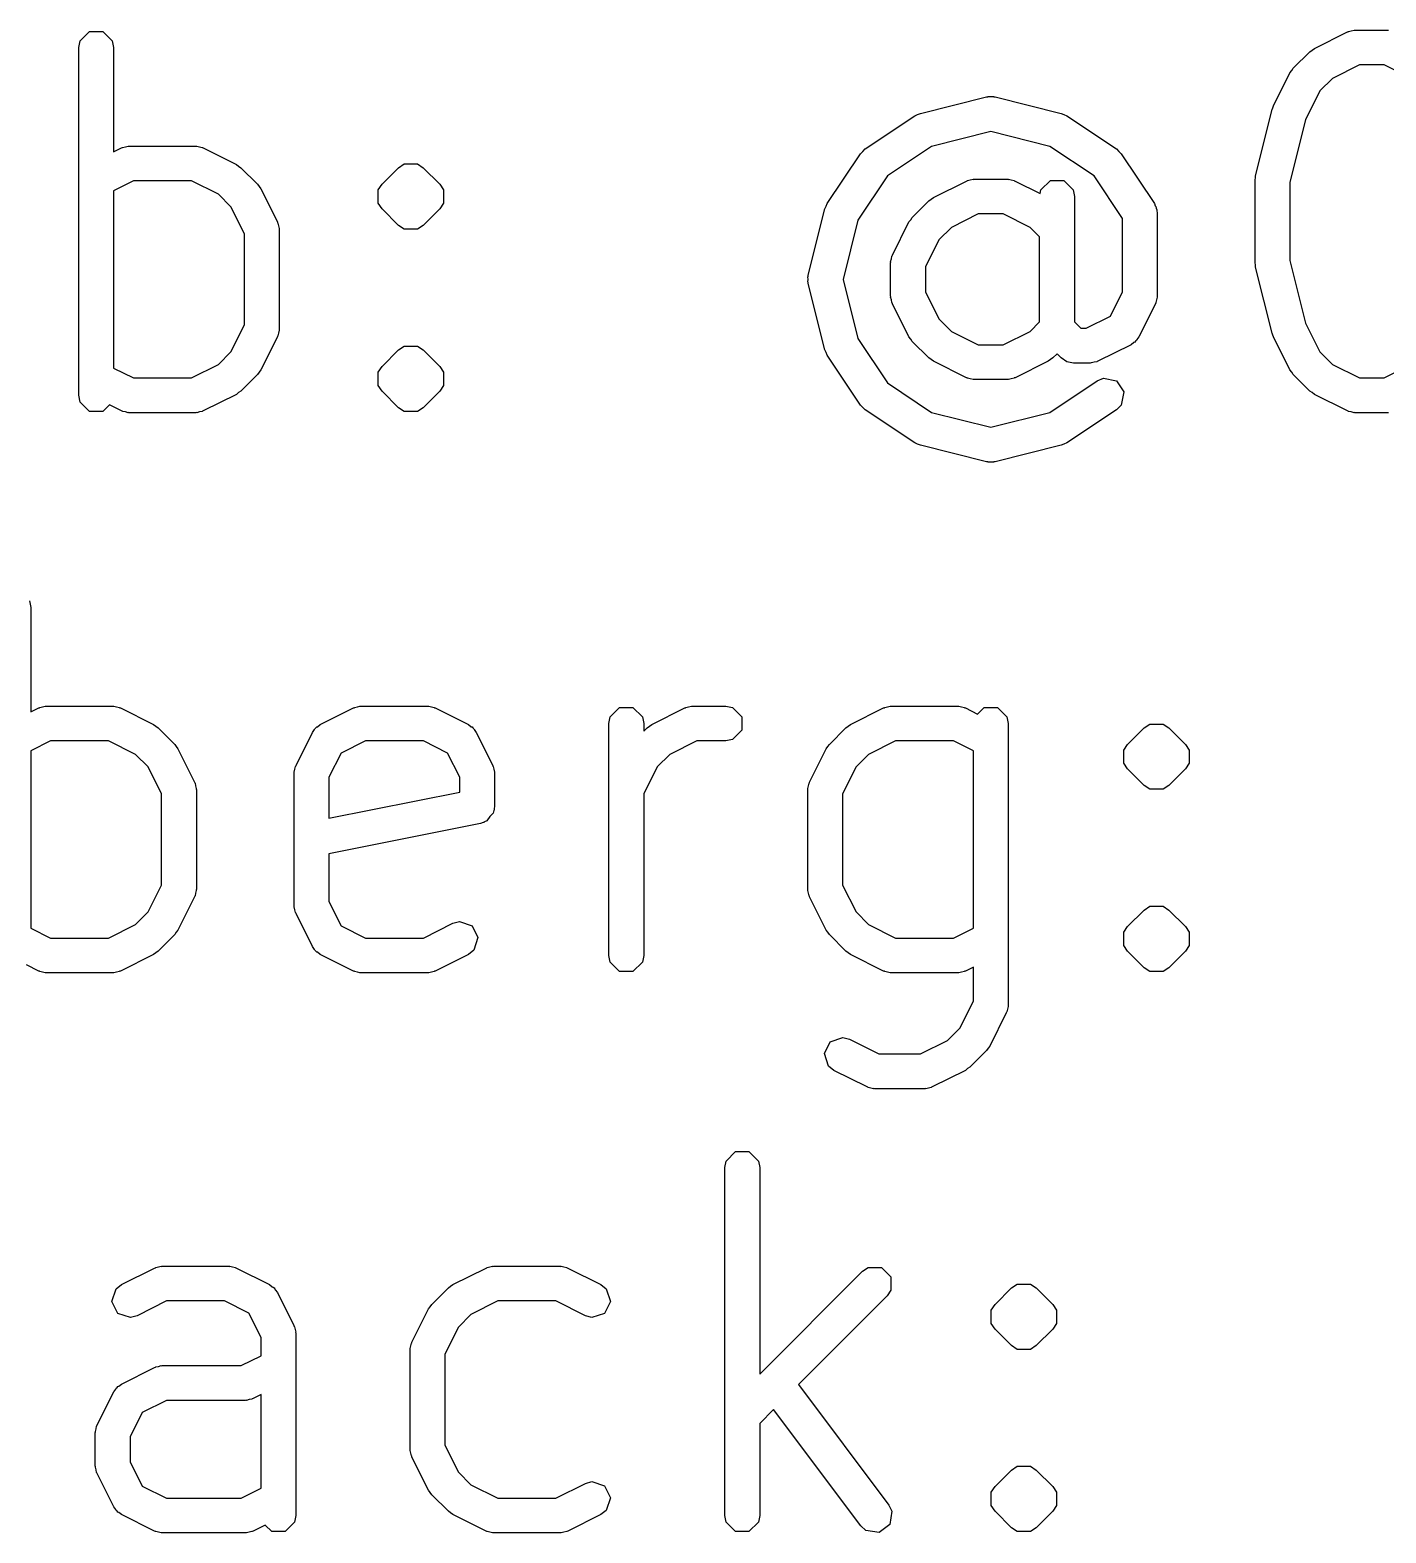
# Model space of a CAD drawing. Header units: inches. Extents: x 2.83 to 5.13, y -5.32 to -1.56.
# Drawn here: x 3.8573 to 4.0107, y -3.4052 to -3.2351 of the extents above; entities that cross this region are included whole.
import ezdxf

# ---------------------------------------------------------------- set-up
doc = ezdxf.new("R2010")
doc.units = ezdxf.units.IN
doc.header["$MEASUREMENT"] = 0
doc.layers.add('F.Silkscreen', color=41, linetype='CONTINUOUS', true_color=0xf2eda1)

msp = doc.modelspace()

# ---------------------------------------------------------------- linework, layer by layer
at = {"layer": 'F.Silkscreen', "linetype": 'CONTINUOUS'}
for p, q in [((3.86283, -3.23711), (3.86298, -3.23636)), ((3.86298, -3.23636), (3.86404, -3.2353)), ((3.86404, -3.2353), (3.86555, -3.2353)), ((3.86555, -3.2353), (3.86661, -3.23636)), ((3.86661, -3.23636), (3.86676, -3.23711)), ((4.00265, -3.23723), (4.0064, -3.23535)), ((4.0064, -3.23535), (4.00649, -3.23533)), ((4.00649, -3.23533), (4.00652, -3.2353)), ((4.00652, -3.2353), (4.00683, -3.23523)), ((4.00683, -3.23523), (4.00714, -3.23515)), ((4.00714, -3.23515), (4.00718, -3.23516)), ((4.00718, -3.23516), (4.00728, -3.23515)), ((4.00728, -3.23515), (4.01103, -3.23515)), ((3.86283, -3.27648), (3.86283, -3.23711)), ((3.86676, -3.23711), (3.86676, -3.24893)), ((4.00026, -3.23947), (4.00214, -3.2376)), ((4.00214, -3.2376), (4.0024, -3.23742)), ((4.0024, -3.23742), (4.00265, -3.23723)), ((3.99989, -3.23998), (4.00009, -3.23973)), ((4.00009, -3.23973), (4.00026, -3.23947)), ((4.00774, -3.23908), (4.00469, -3.24061)), ((4.01056, -3.23908), (4.00774, -3.23908)), ((4.01361, -3.24061), (4.01056, -3.23908)), ((3.99802, -3.24373), (3.99989, -3.23998)), ((4.00469, -3.24061), (4.00327, -3.24203)), ((3.95806, -3.24458), (3.96555, -3.2427)), ((3.96555, -3.2427), (3.96569, -3.2427)), ((3.96569, -3.2427), (3.96574, -3.24267)), ((3.96574, -3.24267), (3.96603, -3.24268)), ((3.96603, -3.24268), (3.96632, -3.24267)), ((3.96632, -3.24267), (3.96637, -3.2427)), ((3.96637, -3.2427), (3.96651, -3.2427)), ((3.96651, -3.2427), (3.97401, -3.24458)), ((4.00327, -3.24203), (4.00164, -3.2453)), ((3.95182, -3.2486), (3.95744, -3.24485)), ((3.95744, -3.24485), (3.95775, -3.24472)), ((3.95775, -3.24472), (3.95806, -3.24458)), ((3.97401, -3.24458), (3.97431, -3.24472)), ((3.97431, -3.24472), (3.97462, -3.24485)), ((3.97462, -3.24485), (3.98025, -3.2486)), ((3.99599, -3.25163), (3.99787, -3.24414)), ((3.99787, -3.24414), (3.99796, -3.24394)), ((3.99796, -3.24394), (3.99802, -3.24373)), ((3.96603, -3.24664), (3.95934, -3.24831)), ((3.97272, -3.24831), (3.96603, -3.24664)), ((4.00164, -3.2453), (3.99987, -3.25235)), ((3.86776, -3.24845), (3.86779, -3.24842)), ((3.86779, -3.24842), (3.8681, -3.24836)), ((3.8681, -3.24836), (3.8684, -3.24827)), ((3.8684, -3.24827), (3.86845, -3.24829)), ((3.86845, -3.24829), (3.86854, -3.24827)), ((3.86854, -3.24827), (3.87604, -3.24827)), ((3.87604, -3.24827), (3.87614, -3.24829)), ((3.87614, -3.24829), (3.87618, -3.24827)), ((3.87618, -3.24827), (3.87649, -3.24836)), ((3.87649, -3.24836), (3.8768, -3.24842)), ((3.8768, -3.24842), (3.87683, -3.24845)), ((3.95934, -3.24831), (3.95433, -3.25166)), ((3.97774, -3.25166), (3.97272, -3.24831)), ((3.86676, -3.24893), (3.86766, -3.24848)), ((3.86766, -3.24848), (3.86776, -3.24845)), ((3.87683, -3.24845), (3.87692, -3.24848)), ((3.87692, -3.24848), (3.88067, -3.25035)), ((3.94752, -3.25477), (3.95127, -3.24915)), ((3.95127, -3.24914), (3.95155, -3.24887)), ((3.95127, -3.24915), (3.95127, -3.24914)), ((3.95127, -3.24914), (3.95127, -3.24914)), ((3.95155, -3.24887), (3.95181, -3.2486)), ((3.95181, -3.2486), (3.95181, -3.2486)), ((3.95181, -3.2486), (3.95182, -3.2486)), ((3.98025, -3.2486), (3.98025, -3.2486)), ((3.98025, -3.2486), (3.98025, -3.2486)), ((3.98025, -3.2486), (3.98052, -3.24887)), ((3.98052, -3.24887), (3.98079, -3.24914)), ((3.98079, -3.24914), (3.98079, -3.24914)), ((3.98079, -3.24914), (3.98079, -3.24915)), ((3.98079, -3.24915), (3.98454, -3.25477)), ((3.88067, -3.25035), (3.88092, -3.25055)), ((3.88092, -3.25055), (3.88118, -3.25072)), ((3.88118, -3.25072), (3.88306, -3.2526)), ((3.89715, -3.2526), (3.89902, -3.25072)), ((3.89902, -3.25072), (3.89966, -3.25029)), ((3.89966, -3.25029), (3.90117, -3.25029)), ((3.90117, -3.25029), (3.90181, -3.25072)), ((3.90181, -3.25072), (3.90368, -3.2526)), ((3.95433, -3.25166), (3.95099, -3.25667)), ((3.98094, -3.25646), (3.97774, -3.25166)), ((3.99598, -3.25188), (3.99599, -3.25163)), ((3.86901, -3.25221), (3.86676, -3.25333)), ((3.86676, -3.25333), (3.86676, -3.27339)), ((3.87558, -3.25221), (3.86901, -3.25221)), ((3.87863, -3.25373), (3.87558, -3.25221)), ((3.88306, -3.2526), (3.88323, -3.25286)), ((3.88323, -3.25286), (3.88343, -3.25311)), ((3.88343, -3.25311), (3.8853, -3.25686)), ((3.89672, -3.25323), (3.89715, -3.2526)), ((3.89672, -3.25474), (3.89672, -3.25323)), ((3.89672, -3.25323), (3.89672, -3.25323)), ((3.90368, -3.2526), (3.90411, -3.25323)), ((3.90411, -3.25323), (3.90411, -3.25323)), ((3.90411, -3.25323), (3.90411, -3.25474)), ((3.95953, -3.2541), (3.96328, -3.25223)), ((3.96328, -3.25223), (3.96337, -3.2522)), ((3.96337, -3.2522), (3.9634, -3.25217)), ((3.9634, -3.25217), (3.96371, -3.25211)), ((3.96371, -3.25211), (3.96402, -3.25202)), ((3.96402, -3.25202), (3.96406, -3.25204)), ((3.96406, -3.25204), (3.96416, -3.25202)), ((3.96416, -3.25202), (3.96791, -3.25202)), ((3.96791, -3.25202), (3.968, -3.25204)), ((3.968, -3.25204), (3.96805, -3.25202)), ((3.96805, -3.25202), (3.96835, -3.25211)), ((3.96835, -3.25211), (3.96866, -3.25217)), ((3.96866, -3.25217), (3.96869, -3.2522)), ((3.96869, -3.2522), (3.96879, -3.25223)), ((3.96879, -3.25223), (3.97163, -3.25365)), ((3.97163, -3.25365), (3.97171, -3.25323)), ((3.97171, -3.25323), (3.97278, -3.25217)), ((3.97278, -3.25217), (3.97428, -3.25217)), ((3.97428, -3.25217), (3.97535, -3.25323)), ((3.97535, -3.25323), (3.9755, -3.25399)), ((3.99593, -3.25211), (3.99598, -3.25188)), ((3.99593, -3.26149), (3.99593, -3.25211)), ((3.99987, -3.25235), (3.99987, -3.26124)), ((3.88005, -3.25515), (3.87863, -3.25373)), ((3.88157, -3.2582), (3.88005, -3.25515)), ((3.89715, -3.25538), (3.89672, -3.25474)), ((3.90411, -3.25474), (3.90368, -3.25538)), ((3.94725, -3.25538), (3.94739, -3.25508)), ((3.94739, -3.25508), (3.94752, -3.25477)), ((3.95714, -3.25634), (3.95902, -3.25447)), ((3.95902, -3.25447), (3.95928, -3.25429)), ((3.95928, -3.25429), (3.95953, -3.2541)), ((3.9755, -3.25399), (3.9755, -3.26817)), ((3.98454, -3.25477), (3.98465, -3.25504)), ((3.98465, -3.25504), (3.98472, -3.25511)), ((3.98472, -3.25511), (3.98476, -3.2553)), ((3.8853, -3.25686), (3.88533, -3.25695)), ((3.89902, -3.25725), (3.89715, -3.25538)), ((3.90368, -3.25538), (3.90181, -3.25725)), ((3.94537, -3.26288), (3.94725, -3.25538)), ((3.95099, -3.25667), (3.94931, -3.26336)), ((3.9549, -3.26061), (3.95677, -3.25686)), ((3.95677, -3.25686), (3.95697, -3.25661)), ((3.95697, -3.25661), (3.95714, -3.25634)), ((3.96462, -3.25596), (3.96157, -3.25748)), ((3.96744, -3.25596), (3.96462, -3.25596)), ((3.97049, -3.25748), (3.96744, -3.25596)), ((3.98094, -3.26477), (3.98094, -3.25646)), ((3.98476, -3.2553), (3.98484, -3.25548)), ((3.98484, -3.25548), (3.98482, -3.25558)), ((3.98482, -3.25558), (3.98487, -3.25586)), ((3.98487, -3.25586), (3.98487, -3.26524)), ((3.88157, -3.26852), (3.88157, -3.2582)), ((3.88533, -3.25695), (3.88536, -3.25698)), ((3.88536, -3.25698), (3.88542, -3.25729)), ((3.88542, -3.25729), (3.88551, -3.2576)), ((3.88551, -3.2576), (3.88549, -3.25764)), ((3.88549, -3.25764), (3.88551, -3.25774)), ((3.88551, -3.25774), (3.88551, -3.26899)), ((3.89966, -3.25768), (3.89902, -3.25725)), ((3.90117, -3.25768), (3.89966, -3.25768)), ((3.89966, -3.25768), (3.89966, -3.25768)), ((3.90181, -3.25725), (3.90117, -3.25768)), ((3.96157, -3.25748), (3.96015, -3.2589)), ((3.97156, -3.25855), (3.97049, -3.25748)), ((3.97156, -3.26817), (3.97156, -3.25855)), ((3.96015, -3.2589), (3.95863, -3.26195)), ((3.95469, -3.26135), (3.95478, -3.26104)), ((3.95471, -3.26139), (3.95469, -3.26135)), ((3.95469, -3.26149), (3.95471, -3.26139)), ((3.95469, -3.26524), (3.95469, -3.26149)), ((3.95478, -3.26104), (3.95484, -3.26073)), ((3.95484, -3.26073), (3.95487, -3.2607)), ((3.95487, -3.2607), (3.9549, -3.26061)), ((3.95863, -3.26195), (3.95863, -3.26477)), ((3.99598, -3.26172), (3.99593, -3.26149)), ((3.99599, -3.26196), (3.99598, -3.26172)), ((3.99787, -3.26946), (3.99599, -3.26196)), ((3.99987, -3.26124), (4.00164, -3.2683)), ((3.94534, -3.26307), (3.94537, -3.26302)), ((3.94535, -3.26336), (3.94534, -3.26307)), ((3.94534, -3.26365), (3.94535, -3.26336)), ((3.94537, -3.2637), (3.94534, -3.26365)), ((3.94537, -3.26302), (3.94537, -3.26288)), ((3.94537, -3.26384), (3.94537, -3.2637)), ((3.94931, -3.26336), (3.95099, -3.27005)), ((3.94725, -3.27134), (3.94537, -3.26384)), ((3.95471, -3.26533), (3.95469, -3.26524)), ((3.95469, -3.26538), (3.95471, -3.26533)), ((3.95478, -3.26568), (3.95469, -3.26538)), ((3.95863, -3.26477), (3.96015, -3.26782)), ((3.97956, -3.26752), (3.98094, -3.26477)), ((3.98487, -3.26538), (3.98479, -3.26568)), ((3.98487, -3.26524), (3.98485, -3.26533)), ((3.98485, -3.26533), (3.98487, -3.26538)), ((3.95484, -3.26599), (3.95478, -3.26568)), ((3.95487, -3.26602), (3.95484, -3.26599)), ((3.9549, -3.26612), (3.95487, -3.26602)), ((3.95677, -3.26987), (3.9549, -3.26612)), ((3.98467, -3.26612), (3.98279, -3.26987)), ((3.98469, -3.26602), (3.98467, -3.26612)), ((3.98472, -3.26599), (3.98469, -3.26602)), ((3.98479, -3.26568), (3.98472, -3.26599)), ((3.88005, -3.27157), (3.88157, -3.26852)), ((3.96015, -3.26782), (3.96157, -3.26924)), ((3.97049, -3.26924), (3.97156, -3.26817)), ((3.9755, -3.26817), (3.97622, -3.26889)), ((3.97682, -3.26889), (3.97956, -3.26752)), ((4.00164, -3.2683), (4.00327, -3.27157)), ((3.8853, -3.26987), (3.88343, -3.27361)), ((3.88533, -3.26977), (3.8853, -3.26987)), ((3.88536, -3.26974), (3.88533, -3.26977)), ((3.88542, -3.26943), (3.88536, -3.26974)), ((3.88551, -3.26912), (3.88542, -3.26943)), ((3.88551, -3.26899), (3.88549, -3.26908)), ((3.88549, -3.26908), (3.88551, -3.26912)), ((3.95099, -3.27005), (3.95433, -3.27506)), ((3.95697, -3.27011), (3.95677, -3.26987)), ((3.95714, -3.27038), (3.95697, -3.27011)), ((3.95902, -3.27225), (3.95714, -3.27038)), ((3.96157, -3.26924), (3.96462, -3.27077)), ((3.96744, -3.27077), (3.97049, -3.26924)), ((3.97622, -3.26889), (3.97682, -3.26889)), ((3.98222, -3.27051), (3.98191, -3.27075)), ((3.98232, -3.27047), (3.98222, -3.27051)), ((3.98241, -3.27036), (3.98232, -3.27047)), ((3.98252, -3.27027), (3.98241, -3.27036)), ((3.98255, -3.27018), (3.98252, -3.27027)), ((3.98279, -3.26987), (3.98255, -3.27018)), ((3.99796, -3.26966), (3.99787, -3.26946)), ((3.99802, -3.26987), (3.99796, -3.26966)), ((3.99989, -3.27361), (3.99802, -3.26987)), ((3.87863, -3.27299), (3.88005, -3.27157)), ((3.89715, -3.27322), (3.89902, -3.27134)), ((3.89902, -3.27134), (3.89966, -3.27092)), ((3.89966, -3.27092), (3.90117, -3.27092)), ((3.90117, -3.27092), (3.90117, -3.27092)), ((3.90117, -3.27092), (3.90181, -3.27134)), ((3.90181, -3.27134), (3.90368, -3.27322)), ((3.94739, -3.27164), (3.94725, -3.27134)), ((3.94752, -3.27195), (3.94739, -3.27164)), ((3.95127, -3.27758), (3.94752, -3.27195)), ((3.96462, -3.27077), (3.96744, -3.27077)), ((3.97353, -3.27177), (3.97305, -3.27225)), ((3.97401, -3.27225), (3.97353, -3.27177)), ((3.98191, -3.27075), (3.97816, -3.27262)), ((4.00327, -3.27157), (4.00469, -3.27299)), ((3.86676, -3.27339), (3.86901, -3.27452)), ((3.87558, -3.27452), (3.87863, -3.27299)), ((3.88323, -3.27386), (3.88306, -3.27413)), ((3.88343, -3.27361), (3.88323, -3.27386)), ((3.89672, -3.27386), (3.89715, -3.27322)), ((3.89672, -3.27536), (3.89672, -3.27386)), ((3.90368, -3.27322), (3.90411, -3.27386)), ((3.90411, -3.27386), (3.90411, -3.27536)), ((3.95928, -3.27243), (3.95902, -3.27225)), ((3.95953, -3.27262), (3.95928, -3.27243)), ((3.96328, -3.2745), (3.95953, -3.27262)), ((3.97254, -3.27262), (3.96879, -3.2745)), ((3.97279, -3.27243), (3.97254, -3.27262)), ((3.97305, -3.27225), (3.97279, -3.27243)), ((3.97465, -3.27268), (3.97401, -3.27225)), ((3.97541, -3.27283), (3.97465, -3.27268)), ((3.97465, -3.27268), (3.97465, -3.27268)), ((3.97728, -3.27283), (3.97541, -3.27283)), ((3.97738, -3.27281), (3.97728, -3.27283)), ((3.97742, -3.27282), (3.97738, -3.27281)), ((3.97772, -3.27274), (3.97742, -3.27282)), ((3.97803, -3.27268), (3.97772, -3.27274)), ((3.97807, -3.27265), (3.97803, -3.27268)), ((3.97816, -3.27262), (3.97807, -3.27265)), ((4.00009, -3.27386), (3.99989, -3.27361)), ((4.00026, -3.27413), (4.00009, -3.27386)), ((4.00469, -3.27299), (4.00774, -3.27452)), ((4.01056, -3.27452), (4.01361, -3.27299)), ((3.86901, -3.27452), (3.87558, -3.27452)), ((3.88306, -3.27413), (3.88118, -3.276)), ((3.89715, -3.276), (3.89672, -3.27536)), ((3.89672, -3.27536), (3.89672, -3.27536)), ((3.90411, -3.27536), (3.90368, -3.276)), ((3.95433, -3.27506), (3.95934, -3.27841)), ((3.96337, -3.27452), (3.96328, -3.2745)), ((3.9634, -3.27455), (3.96337, -3.27452)), ((3.96371, -3.27461), (3.9634, -3.27455)), ((3.96402, -3.2747), (3.96371, -3.27461)), ((3.96406, -3.27468), (3.96402, -3.2747)), ((3.96416, -3.2747), (3.96406, -3.27468)), ((3.96791, -3.2747), (3.96416, -3.2747)), ((3.968, -3.27468), (3.96791, -3.2747)), ((3.96805, -3.2747), (3.968, -3.27468)), ((3.96835, -3.27461), (3.96805, -3.2747)), ((3.96866, -3.27455), (3.96835, -3.27461)), ((3.96869, -3.27452), (3.96866, -3.27455)), ((3.96879, -3.2745), (3.96869, -3.27452)), ((3.97272, -3.27841), (3.97806, -3.27485)), ((3.97806, -3.27485), (3.97877, -3.27455)), ((3.97877, -3.27455), (3.98025, -3.27485)), ((3.98025, -3.27485), (3.98109, -3.2761)), ((4.00214, -3.276), (4.00026, -3.27413)), ((4.00774, -3.27452), (4.01056, -3.27452)), ((3.86298, -3.27724), (3.86283, -3.27648)), ((3.86404, -3.2783), (3.86298, -3.27724)), ((3.88067, -3.27637), (3.87692, -3.27824)), ((3.88092, -3.27618), (3.88067, -3.27637)), ((3.88118, -3.276), (3.88092, -3.27618)), ((3.89902, -3.27788), (3.89715, -3.276)), ((3.90368, -3.276), (3.90181, -3.27788)), ((3.98109, -3.2761), (3.98079, -3.27758)), ((4.0024, -3.27618), (4.00214, -3.276)), ((4.00265, -3.27637), (4.0024, -3.27618)), ((4.0064, -3.27824), (4.00265, -3.27637)), ((3.86555, -3.2783), (3.86404, -3.2783)), ((3.86629, -3.27756), (3.86555, -3.2783)), ((3.86766, -3.27824), (3.86629, -3.27756)), ((3.86776, -3.27827), (3.86766, -3.27824)), ((3.86779, -3.2783), (3.86776, -3.27827)), ((3.8681, -3.27836), (3.86779, -3.2783)), ((3.8684, -3.27845), (3.8681, -3.27836)), ((3.86845, -3.27843), (3.8684, -3.27845)), ((3.86854, -3.27845), (3.86845, -3.27843)), ((3.87604, -3.27845), (3.86854, -3.27845)), ((3.87614, -3.27843), (3.87604, -3.27845)), ((3.87618, -3.27845), (3.87614, -3.27843)), ((3.87649, -3.27836), (3.87618, -3.27845)), ((3.8768, -3.2783), (3.87649, -3.27836)), ((3.87683, -3.27827), (3.8768, -3.2783)), ((3.87692, -3.27824), (3.87683, -3.27827)), ((3.89966, -3.2783), (3.89902, -3.27788)), ((3.90117, -3.2783), (3.89966, -3.2783)), ((3.89966, -3.2783), (3.89966, -3.2783)), ((3.90181, -3.27788), (3.90117, -3.2783)), ((3.95154, -3.27785), (3.95127, -3.27758)), ((3.95127, -3.27758), (3.95127, -3.27758)), ((3.95127, -3.27758), (3.95127, -3.27758)), ((3.95181, -3.27812), (3.95154, -3.27785)), ((3.95182, -3.27812), (3.95181, -3.27812)), ((3.95181, -3.27812), (3.95181, -3.27812)), ((3.95744, -3.28187), (3.95182, -3.27812)), ((3.95934, -3.27841), (3.96603, -3.28008)), ((3.96603, -3.28008), (3.97272, -3.27841)), ((3.98025, -3.27812), (3.97462, -3.28187)), ((3.98079, -3.27758), (3.98025, -3.27812)), ((4.00649, -3.27827), (4.0064, -3.27824)), ((4.00652, -3.2783), (4.00649, -3.27827)), ((4.00683, -3.27836), (4.00652, -3.2783)), ((4.00714, -3.27845), (4.00683, -3.27836)), ((4.00718, -3.27843), (4.00714, -3.27845)), ((4.00728, -3.27845), (4.00718, -3.27843)), ((4.01103, -3.27845), (4.00728, -3.27845)), ((3.95775, -3.282), (3.95744, -3.28187)), ((3.95806, -3.28214), (3.95775, -3.282)), ((3.96555, -3.28402), (3.95806, -3.28214)), ((3.97401, -3.28214), (3.96651, -3.28402)), ((3.97431, -3.282), (3.97401, -3.28214)), ((3.97462, -3.28187), (3.97431, -3.282)), ((3.96569, -3.28402), (3.96555, -3.28402)), ((3.96574, -3.28406), (3.96569, -3.28402)), ((3.96603, -3.28404), (3.96574, -3.28406)), ((3.96632, -3.28406), (3.96603, -3.28404)), ((3.96637, -3.28402), (3.96632, -3.28406)), ((3.96651, -3.28402), (3.96637, -3.28402)), ((3.85724, -3.29974), (3.85739, -3.3005)), ((3.85739, -3.3005), (3.85739, -3.31231)), ((3.85739, -3.31231), (3.85829, -3.31186)), ((3.85829, -3.31186), (3.85839, -3.31183)), ((3.85839, -3.31183), (3.85842, -3.3118)), ((3.85842, -3.3118), (3.85873, -3.31174)), ((3.85873, -3.31174), (3.85903, -3.31166)), ((3.85903, -3.31166), (3.85907, -3.31167)), ((3.85907, -3.31167), (3.85917, -3.31165)), ((3.85917, -3.31165), (3.86667, -3.31165)), ((3.86667, -3.31165), (3.86677, -3.31167)), ((3.86677, -3.31167), (3.86681, -3.31166)), ((3.86681, -3.31166), (3.86711, -3.31174)), ((3.86711, -3.31174), (3.86742, -3.3118)), ((3.86742, -3.3118), (3.86745, -3.31183)), ((3.86745, -3.31183), (3.86755, -3.31186)), ((3.86755, -3.31186), (3.8713, -3.31374)), ((3.89016, -3.31374), (3.89391, -3.31186)), ((3.89391, -3.31186), (3.89401, -3.31183)), ((3.89401, -3.31183), (3.89404, -3.3118)), ((3.89404, -3.3118), (3.89435, -3.31174)), ((3.89435, -3.31174), (3.89465, -3.31166)), ((3.89465, -3.31166), (3.89469, -3.31167)), ((3.89469, -3.31167), (3.89479, -3.31165)), ((3.89479, -3.31165), (3.90229, -3.31165)), ((3.90229, -3.31165), (3.90239, -3.31167)), ((3.90239, -3.31167), (3.90243, -3.31166)), ((3.90243, -3.31166), (3.90273, -3.31174)), ((3.90273, -3.31174), (3.90304, -3.3118)), ((3.90304, -3.3118), (3.90308, -3.31183)), ((3.90308, -3.31183), (3.90317, -3.31186)), ((3.90317, -3.31186), (3.90692, -3.31374)), ((3.92282, -3.31362), (3.92297, -3.31287)), ((3.92297, -3.31287), (3.92403, -3.3118)), ((3.92403, -3.3118), (3.92554, -3.3118)), ((3.92554, -3.3118), (3.92661, -3.31287)), ((3.92661, -3.31287), (3.92676, -3.31362)), ((3.92766, -3.31374), (3.93141, -3.31186)), ((3.93141, -3.31186), (3.9315, -3.31183)), ((3.9315, -3.31183), (3.93153, -3.3118)), ((3.93153, -3.3118), (3.93184, -3.31174)), ((3.93184, -3.31174), (3.93215, -3.31166)), ((3.93215, -3.31166), (3.93219, -3.31167)), ((3.93219, -3.31167), (3.93229, -3.31165)), ((3.93229, -3.31165), (3.93604, -3.31165)), ((3.93604, -3.31165), (3.93679, -3.3118)), ((3.93679, -3.3118), (3.93785, -3.31287)), ((3.93785, -3.31287), (3.93785, -3.31437)), ((3.95015, -3.31374), (3.9539, -3.31186)), ((3.9539, -3.31186), (3.954, -3.31183)), ((3.954, -3.31183), (3.95403, -3.3118)), ((3.95403, -3.3118), (3.95434, -3.31174)), ((3.95434, -3.31174), (3.95464, -3.31166)), ((3.95464, -3.31166), (3.95469, -3.31167)), ((3.95469, -3.31167), (3.95478, -3.31165)), ((3.95478, -3.31165), (3.96228, -3.31165)), ((3.96228, -3.31165), (3.96238, -3.31167)), ((3.96238, -3.31167), (3.96242, -3.31166)), ((3.96242, -3.31166), (3.96273, -3.31174)), ((3.96273, -3.31174), (3.96304, -3.3118)), ((3.96304, -3.3118), (3.96307, -3.31183)), ((3.96307, -3.31183), (3.96316, -3.31186)), ((3.96316, -3.31186), (3.96453, -3.31255)), ((3.96453, -3.31255), (3.96528, -3.3118)), ((3.96528, -3.3118), (3.96679, -3.3118)), ((3.96679, -3.3118), (3.96785, -3.31287)), ((3.96785, -3.31287), (3.968, -3.31362)), ((3.8713, -3.31374), (3.87155, -3.31393)), ((3.87155, -3.31393), (3.87181, -3.3141)), ((3.87181, -3.3141), (3.87369, -3.31598)), ((3.88741, -3.31837), (3.88928, -3.31462)), ((3.88928, -3.31462), (3.88952, -3.31431)), ((3.88952, -3.31431), (3.88955, -3.31421)), ((3.88955, -3.31421), (3.88967, -3.31412)), ((3.88967, -3.31412), (3.88975, -3.31401)), ((3.88975, -3.31401), (3.88985, -3.31398)), ((3.88985, -3.31398), (3.89016, -3.31374)), ((3.90692, -3.31374), (3.90723, -3.31398)), ((3.90723, -3.31398), (3.90733, -3.31401)), ((3.90733, -3.31401), (3.90742, -3.31412)), ((3.90742, -3.31412), (3.90753, -3.31421)), ((3.90753, -3.31421), (3.90756, -3.31431)), ((3.90756, -3.31431), (3.9078, -3.31462)), ((3.9078, -3.31462), (3.90968, -3.31837)), ((3.92282, -3.33987), (3.92282, -3.31362)), ((3.92676, -3.31362), (3.92676, -3.31449)), ((3.92676, -3.31449), (3.92714, -3.3141)), ((3.92714, -3.3141), (3.92741, -3.31393)), ((3.92741, -3.31393), (3.92766, -3.31374)), ((3.93785, -3.31437), (3.93679, -3.31544)), ((3.94777, -3.31598), (3.94964, -3.3141)), ((3.94964, -3.3141), (3.9499, -3.31393)), ((3.9499, -3.31393), (3.95015, -3.31374)), ((3.968, -3.31362), (3.968, -3.34549)), ((3.98151, -3.31598), (3.98339, -3.3141)), ((3.98339, -3.3141), (3.98403, -3.31368)), ((3.98403, -3.31368), (3.98553, -3.31368)), ((3.98553, -3.31368), (3.98617, -3.3141)), ((3.98617, -3.3141), (3.98805, -3.31598)), ((3.85964, -3.31559), (3.85739, -3.31671)), ((3.8662, -3.31559), (3.85964, -3.31559)), ((3.86925, -3.31711), (3.8662, -3.31559)), ((3.87369, -3.31598), (3.87386, -3.31624)), ((3.87386, -3.31624), (3.87405, -3.31649)), ((3.89526, -3.31559), (3.89251, -3.31696)), ((3.90183, -3.31559), (3.89526, -3.31559)), ((3.90457, -3.31696), (3.90183, -3.31559)), ((3.93275, -3.31559), (3.9297, -3.31711)), ((3.93604, -3.31559), (3.93275, -3.31559)), ((3.93679, -3.31544), (3.93604, -3.31559)), ((3.9474, -3.31649), (3.94759, -3.31624)), ((3.94759, -3.31624), (3.94777, -3.31598)), ((3.95525, -3.31559), (3.9522, -3.31711)), ((3.96182, -3.31559), (3.95525, -3.31559)), ((3.96406, -3.31671), (3.96182, -3.31559)), ((3.98109, -3.31662), (3.98151, -3.31598)), ((3.98805, -3.31598), (3.98847, -3.31662)), ((3.85739, -3.31671), (3.85739, -3.33678)), ((3.87068, -3.31854), (3.86925, -3.31711)), ((3.87405, -3.31649), (3.87593, -3.32024)), ((3.89251, -3.31696), (3.89114, -3.31971)), ((3.90595, -3.31971), (3.90457, -3.31696)), ((3.9297, -3.31711), (3.92828, -3.31854)), ((3.94552, -3.32024), (3.9474, -3.31649)), ((3.9522, -3.31711), (3.95078, -3.31854)), ((3.96406, -3.33678), (3.96406, -3.31671)), ((3.98109, -3.31812), (3.98109, -3.31662)), ((3.98109, -3.31662), (3.98109, -3.31662)), ((3.98151, -3.31876), (3.98109, -3.31812)), ((3.98847, -3.31812), (3.98805, -3.31876)), ((3.98847, -3.31662), (3.98847, -3.31662)), ((3.98847, -3.31662), (3.98847, -3.31812)), ((3.8722, -3.32158), (3.87068, -3.31854)), ((3.8872, -3.31911), (3.88729, -3.3188)), ((3.88722, -3.31915), (3.8872, -3.31911)), ((3.8872, -3.31925), (3.88722, -3.31915)), ((3.8872, -3.33424), (3.8872, -3.31925)), ((3.88729, -3.3188), (3.88735, -3.31849)), ((3.88735, -3.31849), (3.88738, -3.31846)), ((3.88738, -3.31846), (3.88741, -3.31837)), ((3.89114, -3.31971), (3.89114, -3.32434)), ((3.90595, -3.32138), (3.90595, -3.31971)), ((3.90968, -3.31837), (3.9097, -3.31846)), ((3.9097, -3.31846), (3.90973, -3.31849)), ((3.90973, -3.31849), (3.90979, -3.3188)), ((3.90979, -3.3188), (3.90988, -3.31911)), ((3.90988, -3.31911), (3.90986, -3.31915)), ((3.90986, -3.31915), (3.90988, -3.31925)), ((3.90988, -3.31925), (3.90988, -3.32299)), ((3.92828, -3.31854), (3.92676, -3.32158)), ((3.95078, -3.31854), (3.94925, -3.32158)), ((3.98339, -3.32064), (3.98151, -3.31876)), ((3.98805, -3.31876), (3.98617, -3.32064)), ((3.87593, -3.32024), (3.87596, -3.32033)), ((3.87596, -3.32033), (3.87599, -3.32037)), ((3.87599, -3.32037), (3.87605, -3.32068)), ((3.87605, -3.32068), (3.87613, -3.32098)), ((3.87613, -3.32098), (3.87612, -3.32102)), ((3.87612, -3.32102), (3.87614, -3.32112)), ((3.87614, -3.32112), (3.87614, -3.33237)), ((3.89114, -3.32434), (3.90595, -3.32138)), ((3.94532, -3.32098), (3.9454, -3.32068)), ((3.94534, -3.32102), (3.94532, -3.32098)), ((3.94532, -3.32112), (3.94534, -3.32102)), ((3.94532, -3.33237), (3.94532, -3.32112)), ((3.9454, -3.32068), (3.94547, -3.32037)), ((3.94547, -3.32037), (3.9455, -3.32033)), ((3.9455, -3.32033), (3.94552, -3.32024)), ((3.98403, -3.32106), (3.98339, -3.32064)), ((3.98553, -3.32106), (3.98403, -3.32106)), ((3.98403, -3.32106), (3.98403, -3.32106)), ((3.98617, -3.32064), (3.98553, -3.32106)), ((3.8722, -3.3319), (3.8722, -3.32158)), ((3.90988, -3.32299), (3.90983, -3.32328)), ((3.92676, -3.32158), (3.92676, -3.33987)), ((3.94925, -3.32158), (3.94925, -3.3319)), ((3.9083, -3.32493), (3.89114, -3.32836)), ((3.90857, -3.32481), (3.9083, -3.32493)), ((3.90867, -3.32481), (3.90857, -3.32481)), ((3.90874, -3.32474), (3.90867, -3.32481)), ((3.90901, -3.32463), (3.90874, -3.32474)), ((3.90933, -3.32415), (3.90901, -3.32463)), ((3.90973, -3.32375), (3.90933, -3.32415)), ((3.90979, -3.32346), (3.90973, -3.32375)), ((3.90985, -3.32338), (3.90979, -3.32346)), ((3.90983, -3.32328), (3.90985, -3.32338)), ((3.89114, -3.32836), (3.89114, -3.33378)), ((3.87068, -3.33495), (3.8722, -3.3319)), ((3.87593, -3.33325), (3.87405, -3.337)), ((3.87596, -3.33315), (3.87593, -3.33325)), ((3.87599, -3.33312), (3.87596, -3.33315)), ((3.87605, -3.33281), (3.87599, -3.33312)), ((3.87613, -3.33251), (3.87605, -3.33281)), ((3.87614, -3.33237), (3.87612, -3.33247)), ((3.87612, -3.33247), (3.87613, -3.33251)), ((3.94534, -3.33247), (3.94532, -3.33237)), ((3.94532, -3.33251), (3.94534, -3.33247)), ((3.9454, -3.33281), (3.94532, -3.33251)), ((3.94547, -3.33312), (3.9454, -3.33281)), ((3.9455, -3.33315), (3.94547, -3.33312)), ((3.94552, -3.33325), (3.9455, -3.33315)), ((3.9474, -3.337), (3.94552, -3.33325)), ((3.94925, -3.3319), (3.95078, -3.33495)), ((3.86925, -3.33638), (3.87068, -3.33495)), ((3.88722, -3.33434), (3.8872, -3.33424)), ((3.8872, -3.33438), (3.88722, -3.33434)), ((3.88729, -3.33469), (3.8872, -3.33438)), ((3.88735, -3.335), (3.88729, -3.33469)), ((3.88738, -3.33503), (3.88735, -3.335)), ((3.88741, -3.33512), (3.88738, -3.33503)), ((3.88928, -3.33887), (3.88741, -3.33512)), ((3.89114, -3.33378), (3.89251, -3.33653)), ((3.95078, -3.33495), (3.9522, -3.33638)), ((3.98151, -3.3366), (3.98339, -3.33473)), ((3.98339, -3.33473), (3.98403, -3.3343)), ((3.98403, -3.3343), (3.98553, -3.3343)), ((3.98553, -3.3343), (3.98553, -3.3343)), ((3.98553, -3.3343), (3.98617, -3.33473)), ((3.98617, -3.33473), (3.98805, -3.3366)), ((3.85739, -3.33678), (3.85964, -3.3379)), ((3.8662, -3.3379), (3.86925, -3.33638)), ((3.89251, -3.33653), (3.89526, -3.3379)), ((3.90183, -3.3379), (3.90516, -3.33623)), ((3.90516, -3.33623), (3.9059, -3.33603)), ((3.9059, -3.33603), (3.90733, -3.33651)), ((3.90733, -3.33651), (3.908, -3.33785)), ((3.9522, -3.33638), (3.95525, -3.3379)), ((3.96182, -3.3379), (3.96406, -3.33678)), ((3.98109, -3.33724), (3.98151, -3.3366)), ((3.98805, -3.3366), (3.98847, -3.33724)), ((3.85964, -3.3379), (3.8662, -3.3379)), ((3.87369, -3.33751), (3.87181, -3.33939)), ((3.87386, -3.33725), (3.87369, -3.33751)), ((3.87405, -3.337), (3.87386, -3.33725)), ((3.89526, -3.3379), (3.90183, -3.3379)), ((3.908, -3.33785), (3.90753, -3.33928)), ((3.94759, -3.33725), (3.9474, -3.337)), ((3.94777, -3.33751), (3.94759, -3.33725)), ((3.94964, -3.33939), (3.94777, -3.33751)), ((3.95525, -3.3379), (3.96182, -3.3379)), ((3.98109, -3.33875), (3.98109, -3.33724)), ((3.98847, -3.33724), (3.98847, -3.33875)), ((3.8713, -3.33975), (3.86755, -3.34163)), ((3.87155, -3.33956), (3.8713, -3.33975)), ((3.87181, -3.33939), (3.87155, -3.33956)), ((3.88952, -3.33918), (3.88928, -3.33887)), ((3.88955, -3.33928), (3.88952, -3.33918)), ((3.88967, -3.33937), (3.88955, -3.33928)), ((3.88975, -3.33948), (3.88967, -3.33937)), ((3.88985, -3.33951), (3.88975, -3.33948)), ((3.89016, -3.33975), (3.88985, -3.33951)), ((3.89391, -3.34163), (3.89016, -3.33975)), ((3.90692, -3.33975), (3.90317, -3.34163)), ((3.90753, -3.33928), (3.90692, -3.33975)), ((3.92297, -3.34062), (3.92282, -3.33987)), ((3.92676, -3.33987), (3.92661, -3.34062)), ((3.9499, -3.33956), (3.94964, -3.33939)), ((3.95015, -3.33975), (3.9499, -3.33956)), ((3.9539, -3.34163), (3.95015, -3.33975)), ((3.98151, -3.33939), (3.98109, -3.33875)), ((3.98109, -3.33875), (3.98109, -3.33875)), ((3.98339, -3.34126), (3.98151, -3.33939)), ((3.98805, -3.33939), (3.98617, -3.34126)), ((3.98847, -3.33875), (3.98805, -3.33939)), ((3.85829, -3.34163), (3.85692, -3.34094)), ((3.85839, -3.34165), (3.85829, -3.34163)), ((3.85842, -3.34169), (3.85839, -3.34165)), ((3.85873, -3.34175), (3.85842, -3.34169)), ((3.85903, -3.34183), (3.85873, -3.34175)), ((3.85907, -3.34182), (3.85903, -3.34183)), ((3.85917, -3.34184), (3.85907, -3.34182)), ((3.86667, -3.34184), (3.85917, -3.34184)), ((3.86677, -3.34182), (3.86667, -3.34184)), ((3.86681, -3.34183), (3.86677, -3.34182)), ((3.86711, -3.34175), (3.86681, -3.34183)), ((3.86742, -3.34169), (3.86711, -3.34175)), ((3.86745, -3.34165), (3.86742, -3.34169)), ((3.86755, -3.34163), (3.86745, -3.34165)), ((3.89401, -3.34165), (3.89391, -3.34163)), ((3.89404, -3.34169), (3.89401, -3.34165)), ((3.89435, -3.34175), (3.89404, -3.34169)), ((3.89465, -3.34183), (3.89435, -3.34175)), ((3.89469, -3.34182), (3.89465, -3.34183)), ((3.89479, -3.34184), (3.89469, -3.34182)), ((3.90229, -3.34184), (3.89479, -3.34184)), ((3.90239, -3.34182), (3.90229, -3.34184)), ((3.90243, -3.34183), (3.90239, -3.34182)), ((3.90273, -3.34175), (3.90243, -3.34183)), ((3.90304, -3.34169), (3.90273, -3.34175)), ((3.90308, -3.34165), (3.90304, -3.34169)), ((3.90317, -3.34163), (3.90308, -3.34165)), ((3.92403, -3.34169), (3.92297, -3.34062)), ((3.92554, -3.34169), (3.92403, -3.34169)), ((3.92661, -3.34062), (3.92554, -3.34169)), ((3.954, -3.34165), (3.9539, -3.34163)), ((3.95403, -3.34169), (3.954, -3.34165)), ((3.95434, -3.34175), (3.95403, -3.34169)), ((3.95464, -3.34183), (3.95434, -3.34175)), ((3.95469, -3.34182), (3.95464, -3.34183)), ((3.95478, -3.34184), (3.95469, -3.34182)), ((3.96228, -3.34184), (3.95478, -3.34184)), ((3.96238, -3.34182), (3.96228, -3.34184)), ((3.96242, -3.34183), (3.96238, -3.34182)), ((3.96273, -3.34175), (3.96242, -3.34183)), ((3.96304, -3.34169), (3.96273, -3.34175)), ((3.96307, -3.34165), (3.96304, -3.34169)), ((3.96316, -3.34163), (3.96307, -3.34165)), ((3.96406, -3.34118), (3.96316, -3.34163)), ((3.96406, -3.34503), (3.96406, -3.34118)), ((3.98403, -3.34169), (3.98339, -3.34126)), ((3.98553, -3.34169), (3.98403, -3.34169)), ((3.98403, -3.34169), (3.98403, -3.34169)), ((3.98617, -3.34126), (3.98553, -3.34169)), ((3.96254, -3.34808), (3.96406, -3.34503)), ((3.96779, -3.34637), (3.96592, -3.35012)), ((3.96782, -3.34628), (3.96779, -3.34637)), ((3.96785, -3.34625), (3.96782, -3.34628)), ((3.96791, -3.34594), (3.96785, -3.34625)), ((3.968, -3.34563), (3.96791, -3.34594)), ((3.968, -3.34549), (3.96798, -3.34559)), ((3.96798, -3.34559), (3.968, -3.34563)), ((3.96112, -3.3495), (3.96254, -3.34808)), ((3.9472, -3.35098), (3.94787, -3.34963)), ((3.94787, -3.34963), (3.9493, -3.34915)), ((3.9493, -3.34915), (3.95004, -3.34936)), ((3.95004, -3.34936), (3.95337, -3.35102)), ((3.95807, -3.35102), (3.96112, -3.3495)), ((3.96572, -3.35037), (3.96555, -3.35063)), ((3.96592, -3.35012), (3.96572, -3.35037)), ((3.94767, -3.35241), (3.9472, -3.35098)), ((3.95337, -3.35102), (3.95807, -3.35102)), ((3.96555, -3.35063), (3.96367, -3.35251)), ((3.94828, -3.35288), (3.94767, -3.35241)), ((3.95203, -3.35475), (3.94828, -3.35288)), ((3.96316, -3.35288), (3.95941, -3.35475)), ((3.96341, -3.35268), (3.96316, -3.35288)), ((3.96367, -3.35251), (3.96341, -3.35268)), ((3.95212, -3.35478), (3.95203, -3.35475)), ((3.95216, -3.35481), (3.95212, -3.35478)), ((3.95247, -3.35487), (3.95216, -3.35481)), ((3.95277, -3.35495), (3.95247, -3.35487)), ((3.95281, -3.35494), (3.95277, -3.35495)), ((3.95291, -3.35496), (3.95281, -3.35494)), ((3.95853, -3.35496), (3.95291, -3.35496)), ((3.95863, -3.35494), (3.95853, -3.35496)), ((3.95867, -3.35495), (3.95863, -3.35494)), ((3.95898, -3.35487), (3.95867, -3.35495)), ((3.95929, -3.35481), (3.95898, -3.35487)), ((3.95932, -3.35478), (3.95929, -3.35481)), ((3.95941, -3.35475), (3.95932, -3.35478)), ((3.93609, -3.36313), (3.93716, -3.36206)), ((3.93716, -3.36206), (3.93866, -3.36206)), ((3.93866, -3.36206), (3.93973, -3.36313)), ((3.93594, -3.36388), (3.93609, -3.36313)), ((3.93594, -3.40325), (3.93594, -3.36388)), ((3.93973, -3.36313), (3.93988, -3.36388)), ((3.93988, -3.36388), (3.93988, -3.38725)), ((3.86766, -3.37712), (3.87141, -3.37524)), ((3.87141, -3.37524), (3.87151, -3.37522)), ((3.87151, -3.37522), (3.87154, -3.37519)), ((3.87154, -3.37519), (3.87185, -3.37512)), ((3.87185, -3.37512), (3.87215, -3.37504)), ((3.87215, -3.37504), (3.8722, -3.37506)), ((3.8722, -3.37506), (3.87229, -3.37504)), ((3.87229, -3.37504), (3.87979, -3.37504)), ((3.87979, -3.37504), (3.87989, -3.37506)), ((3.87989, -3.37506), (3.87993, -3.37504)), ((3.87993, -3.37504), (3.88024, -3.37512)), ((3.88024, -3.37512), (3.88055, -3.37519)), ((3.88055, -3.37519), (3.88058, -3.37522)), ((3.88058, -3.37522), (3.88067, -3.37524)), ((3.88067, -3.37524), (3.88442, -3.37712)), ((3.90516, -3.37712), (3.90891, -3.37524)), ((3.90891, -3.37524), (3.909, -3.37522)), ((3.909, -3.37522), (3.90904, -3.37519)), ((3.90904, -3.37519), (3.90935, -3.37512)), ((3.90935, -3.37512), (3.90965, -3.37504)), ((3.90965, -3.37504), (3.90969, -3.37506)), ((3.90969, -3.37506), (3.90979, -3.37504)), ((3.90979, -3.37504), (3.91729, -3.37504)), ((3.91729, -3.37504), (3.91738, -3.37506)), ((3.91738, -3.37506), (3.91743, -3.37504)), ((3.91743, -3.37504), (3.91773, -3.37512)), ((3.91773, -3.37512), (3.91804, -3.37519)), ((3.91804, -3.37519), (3.91807, -3.37522)), ((3.91807, -3.37522), (3.91817, -3.37524)), ((3.91817, -3.37524), (3.92192, -3.37712)), ((3.93988, -3.38725), (3.95152, -3.37561)), ((3.95152, -3.37561), (3.95216, -3.37519)), ((3.95216, -3.37519), (3.95366, -3.37519)), ((3.95366, -3.37519), (3.95473, -3.37625)), ((3.86658, -3.37902), (3.86706, -3.37759)), ((3.86706, -3.37759), (3.86766, -3.37712)), ((3.88442, -3.37712), (3.88473, -3.37736)), ((3.88473, -3.37736), (3.88483, -3.37739)), ((3.88483, -3.37739), (3.88492, -3.3775)), ((3.88492, -3.3775), (3.88503, -3.37759)), ((3.88503, -3.37759), (3.88506, -3.37769)), ((3.90277, -3.37936), (3.90465, -3.37749)), ((3.90465, -3.37749), (3.90491, -3.37731)), ((3.90491, -3.37731), (3.90516, -3.37712)), ((3.92192, -3.37712), (3.92252, -3.37759)), ((3.92252, -3.37759), (3.923, -3.37902)), ((3.95473, -3.37625), (3.95473, -3.37776)), ((3.96652, -3.37936), (3.96839, -3.37749)), ((3.96839, -3.37749), (3.96903, -3.37706)), ((3.96903, -3.37706), (3.97054, -3.37706)), ((3.97054, -3.37706), (3.97117, -3.37749)), ((3.97117, -3.37749), (3.97305, -3.37936)), ((3.86725, -3.38037), (3.86658, -3.37902)), ((3.87276, -3.37897), (3.86942, -3.38064)), ((3.87933, -3.37897), (3.87276, -3.37897)), ((3.88208, -3.38035), (3.87933, -3.37897)), ((3.88506, -3.37769), (3.8853, -3.378)), ((3.8853, -3.378), (3.88718, -3.38175)), ((3.9026, -3.37962), (3.90277, -3.37936)), ((3.91025, -3.37897), (3.90721, -3.3805)), ((3.91682, -3.37897), (3.91025, -3.37897)), ((3.92016, -3.38064), (3.91682, -3.37897)), ((3.923, -3.37902), (3.92233, -3.38037)), ((3.9543, -3.3784), (3.94426, -3.38844)), ((3.95473, -3.37776), (3.9543, -3.3784)), ((3.96609, -3.38), (3.96652, -3.37936)), ((3.97305, -3.37936), (3.97348, -3.38)), ((3.86868, -3.38084), (3.86725, -3.38037)), ((3.86942, -3.38064), (3.86868, -3.38084)), ((3.88345, -3.38309), (3.88208, -3.38035)), ((3.90053, -3.38362), (3.9024, -3.37987)), ((3.9024, -3.37987), (3.9026, -3.37962)), ((3.90721, -3.3805), (3.90578, -3.38192)), ((3.9209, -3.38084), (3.92016, -3.38064)), ((3.92233, -3.38037), (3.9209, -3.38084)), ((3.96609, -3.38151), (3.96609, -3.38)), ((3.96609, -3.38), (3.96609, -3.38)), ((3.97348, -3.38), (3.97348, -3.38)), ((3.97348, -3.38), (3.97348, -3.38151)), ((3.88718, -3.38175), (3.8872, -3.38184)), ((3.8872, -3.38184), (3.88724, -3.38188)), ((3.88724, -3.38188), (3.8873, -3.38219)), ((3.8873, -3.38219), (3.88738, -3.38249)), ((3.88738, -3.38249), (3.88737, -3.38253)), ((3.88737, -3.38253), (3.88739, -3.38263)), ((3.88739, -3.38263), (3.88739, -3.40325)), ((3.90578, -3.38192), (3.90426, -3.38497)), ((3.96652, -3.38215), (3.96609, -3.38151)), ((3.96839, -3.38402), (3.96652, -3.38215)), ((3.97305, -3.38215), (3.97117, -3.38402)), ((3.97348, -3.38151), (3.97305, -3.38215)), ((3.88345, -3.38516), (3.88345, -3.38309)), ((3.90032, -3.3845), (3.90034, -3.38441)), ((3.90033, -3.38436), (3.90041, -3.38406)), ((3.90034, -3.38441), (3.90033, -3.38436)), ((3.90041, -3.38406), (3.90047, -3.38375)), ((3.90047, -3.38375), (3.9005, -3.38372)), ((3.9005, -3.38372), (3.90053, -3.38362)), ((3.96903, -3.38445), (3.96839, -3.38402)), ((3.97054, -3.38445), (3.96903, -3.38445)), ((3.96903, -3.38445), (3.96903, -3.38445)), ((3.97117, -3.38402), (3.97054, -3.38445)), ((3.8812, -3.38628), (3.88345, -3.38516)), ((3.90032, -3.39575), (3.90032, -3.3845)), ((3.90426, -3.38497), (3.90426, -3.39529)), ((3.86766, -3.38837), (3.87141, -3.38649)), ((3.87141, -3.38649), (3.87151, -3.38647)), ((3.87151, -3.38647), (3.87154, -3.38643)), ((3.87154, -3.38643), (3.87185, -3.38637)), ((3.87185, -3.38637), (3.87215, -3.38629)), ((3.87215, -3.38629), (3.8722, -3.3863)), ((3.8722, -3.3863), (3.87229, -3.38628)), ((3.87229, -3.38628), (3.8812, -3.38628)), ((3.86491, -3.393), (3.86678, -3.38925)), ((3.86678, -3.38925), (3.86702, -3.38894)), ((3.86702, -3.38894), (3.86706, -3.38884)), ((3.86706, -3.38884), (3.86717, -3.38875)), ((3.86717, -3.38875), (3.86725, -3.38864)), ((3.86725, -3.38864), (3.86735, -3.38861)), ((3.86735, -3.38861), (3.86766, -3.38837)), ((3.88345, -3.38956), (3.88255, -3.39001)), ((3.88345, -3.40016), (3.88345, -3.38956)), ((3.94426, -3.38844), (3.95448, -3.40207)), ((3.87276, -3.39022), (3.87001, -3.3916)), ((3.88167, -3.39022), (3.87276, -3.39022)), ((3.88176, -3.3902), (3.88167, -3.39022)), ((3.88181, -3.39022), (3.88176, -3.3902)), ((3.88211, -3.39013), (3.88181, -3.39022)), ((3.88242, -3.39007), (3.88211, -3.39013)), ((3.88245, -3.39004), (3.88242, -3.39007)), ((3.88255, -3.39001), (3.88245, -3.39004)), ((3.94145, -3.39125), (3.93988, -3.39282)), ((3.95133, -3.40443), (3.94145, -3.39125)), ((3.87001, -3.3916), (3.86864, -3.39434)), ((3.93988, -3.39282), (3.93988, -3.40325)), ((3.8647, -3.39388), (3.86472, -3.39378)), ((3.8647, -3.39763), (3.8647, -3.39388)), ((3.86471, -3.39374), (3.86479, -3.39343)), ((3.86472, -3.39378), (3.86471, -3.39374)), ((3.86479, -3.39343), (3.86485, -3.39312)), ((3.86485, -3.39312), (3.86488, -3.39309)), ((3.86488, -3.39309), (3.86491, -3.393)), ((3.86864, -3.39434), (3.86864, -3.39716)), ((3.90034, -3.39585), (3.90032, -3.39575)), ((3.90033, -3.39589), (3.90034, -3.39585)), ((3.90041, -3.3962), (3.90033, -3.39589)), ((3.90047, -3.39651), (3.90041, -3.3962)), ((3.90426, -3.39529), (3.90578, -3.39834)), ((3.86472, -3.39772), (3.8647, -3.39763)), ((3.86471, -3.39777), (3.86472, -3.39772)), ((3.86479, -3.39807), (3.86471, -3.39777)), ((3.86485, -3.39838), (3.86479, -3.39807)), ((3.86864, -3.39716), (3.87001, -3.39991)), ((3.9005, -3.39654), (3.90047, -3.39651)), ((3.90053, -3.39663), (3.9005, -3.39654)), ((3.9024, -3.40038), (3.90053, -3.39663)), ((3.96839, -3.39811), (3.96903, -3.39768)), ((3.96903, -3.39768), (3.97054, -3.39768)), ((3.97054, -3.39768), (3.97054, -3.39768)), ((3.97054, -3.39768), (3.97117, -3.39811)), ((3.86488, -3.39841), (3.86485, -3.39838)), ((3.86491, -3.39851), (3.86488, -3.39841)), ((3.86678, -3.40226), (3.86491, -3.39851)), ((3.90578, -3.39834), (3.90721, -3.39976)), ((3.90721, -3.39976), (3.91025, -3.40128)), ((3.91682, -3.40128), (3.92016, -3.39962)), ((3.92016, -3.39962), (3.9209, -3.39941)), ((3.9209, -3.39941), (3.92233, -3.39989)), ((3.96652, -3.39998), (3.96839, -3.39811)), ((3.97117, -3.39811), (3.97305, -3.39998)), ((3.87001, -3.39991), (3.87276, -3.40128)), ((3.87276, -3.40128), (3.8812, -3.40128)), ((3.8812, -3.40128), (3.88345, -3.40016)), ((3.9026, -3.40063), (3.9024, -3.40038)), ((3.90277, -3.40089), (3.9026, -3.40063)), ((3.90465, -3.40277), (3.90277, -3.40089)), ((3.91025, -3.40128), (3.91682, -3.40128)), ((3.92233, -3.39989), (3.923, -3.40124)), ((3.923, -3.40124), (3.92252, -3.40267)), ((3.96609, -3.40062), (3.96652, -3.39998)), ((3.96609, -3.40213), (3.96609, -3.40062)), ((3.97305, -3.39998), (3.97348, -3.40062)), ((3.97348, -3.40062), (3.97348, -3.40213)), ((3.86702, -3.40257), (3.86678, -3.40226)), ((3.86706, -3.40267), (3.86702, -3.40257)), ((3.86717, -3.40275), (3.86706, -3.40267)), ((3.86725, -3.40286), (3.86717, -3.40275)), ((3.86735, -3.4029), (3.86725, -3.40286)), ((3.86766, -3.40314), (3.86735, -3.4029)), ((3.87141, -3.40501), (3.86766, -3.40314)), ((3.90491, -3.40294), (3.90465, -3.40277)), ((3.90516, -3.40314), (3.90491, -3.40294)), ((3.90891, -3.40501), (3.90516, -3.40314)), ((3.92192, -3.40314), (3.91817, -3.40501)), ((3.92252, -3.40267), (3.92192, -3.40314)), ((3.95448, -3.40207), (3.95482, -3.40276)), ((3.95482, -3.40276), (3.9546, -3.40425)), ((3.96652, -3.40277), (3.96609, -3.40213)), ((3.96609, -3.40213), (3.96609, -3.40213)), ((3.96839, -3.40464), (3.96652, -3.40277)), ((3.97305, -3.40277), (3.97117, -3.40464)), ((3.97348, -3.40213), (3.97305, -3.40277)), ((3.88392, -3.40433), (3.88255, -3.40501)), ((3.88466, -3.40507), (3.88392, -3.40433)), ((3.88724, -3.404), (3.88617, -3.40507)), ((3.88739, -3.40325), (3.88724, -3.404)), ((3.93609, -3.404), (3.93594, -3.40325)), ((3.93716, -3.40507), (3.93609, -3.404)), ((3.93973, -3.404), (3.93866, -3.40507)), ((3.93988, -3.40325), (3.93973, -3.404)), ((3.95191, -3.40495), (3.95133, -3.40443)), ((3.9546, -3.40425), (3.9534, -3.40516)), ((3.96903, -3.40507), (3.96839, -3.40464)), ((3.97117, -3.40464), (3.97054, -3.40507)), ((3.87151, -3.40504), (3.87141, -3.40501)), ((3.87154, -3.40507), (3.87151, -3.40504)), ((3.87185, -3.40513), (3.87154, -3.40507)), ((3.87215, -3.40522), (3.87185, -3.40513)), ((3.8722, -3.4052), (3.87215, -3.40522)), ((3.87229, -3.40522), (3.8722, -3.4052)), ((3.88167, -3.40522), (3.87229, -3.40522)), ((3.88176, -3.4052), (3.88167, -3.40522)), ((3.88181, -3.40522), (3.88176, -3.4052)), ((3.88211, -3.40513), (3.88181, -3.40522)), ((3.88242, -3.40507), (3.88211, -3.40513)), ((3.88245, -3.40504), (3.88242, -3.40507)), ((3.88255, -3.40501), (3.88245, -3.40504)), ((3.88617, -3.40507), (3.88466, -3.40507)), ((3.909, -3.40504), (3.90891, -3.40501)), ((3.90904, -3.40507), (3.909, -3.40504)), ((3.90935, -3.40513), (3.90904, -3.40507)), ((3.90965, -3.40522), (3.90935, -3.40513)), ((3.90969, -3.4052), (3.90965, -3.40522)), ((3.90979, -3.40522), (3.90969, -3.4052)), ((3.91729, -3.40522), (3.90979, -3.40522)), ((3.91738, -3.4052), (3.91729, -3.40522)), ((3.91743, -3.40522), (3.91738, -3.4052)), ((3.91773, -3.40513), (3.91743, -3.40522)), ((3.91804, -3.40507), (3.91773, -3.40513)), ((3.91807, -3.40504), (3.91804, -3.40507)), ((3.91817, -3.40501), (3.91807, -3.40504)), ((3.93866, -3.40507), (3.93716, -3.40507)), ((3.9534, -3.40516), (3.95191, -3.40495)), ((3.97054, -3.40507), (3.96903, -3.40507)), ((3.96903, -3.40507), (3.96903, -3.40507))]:
    msp.add_line(p, q, dxfattribs=at)

doc.saveas('drawing.dxf')
